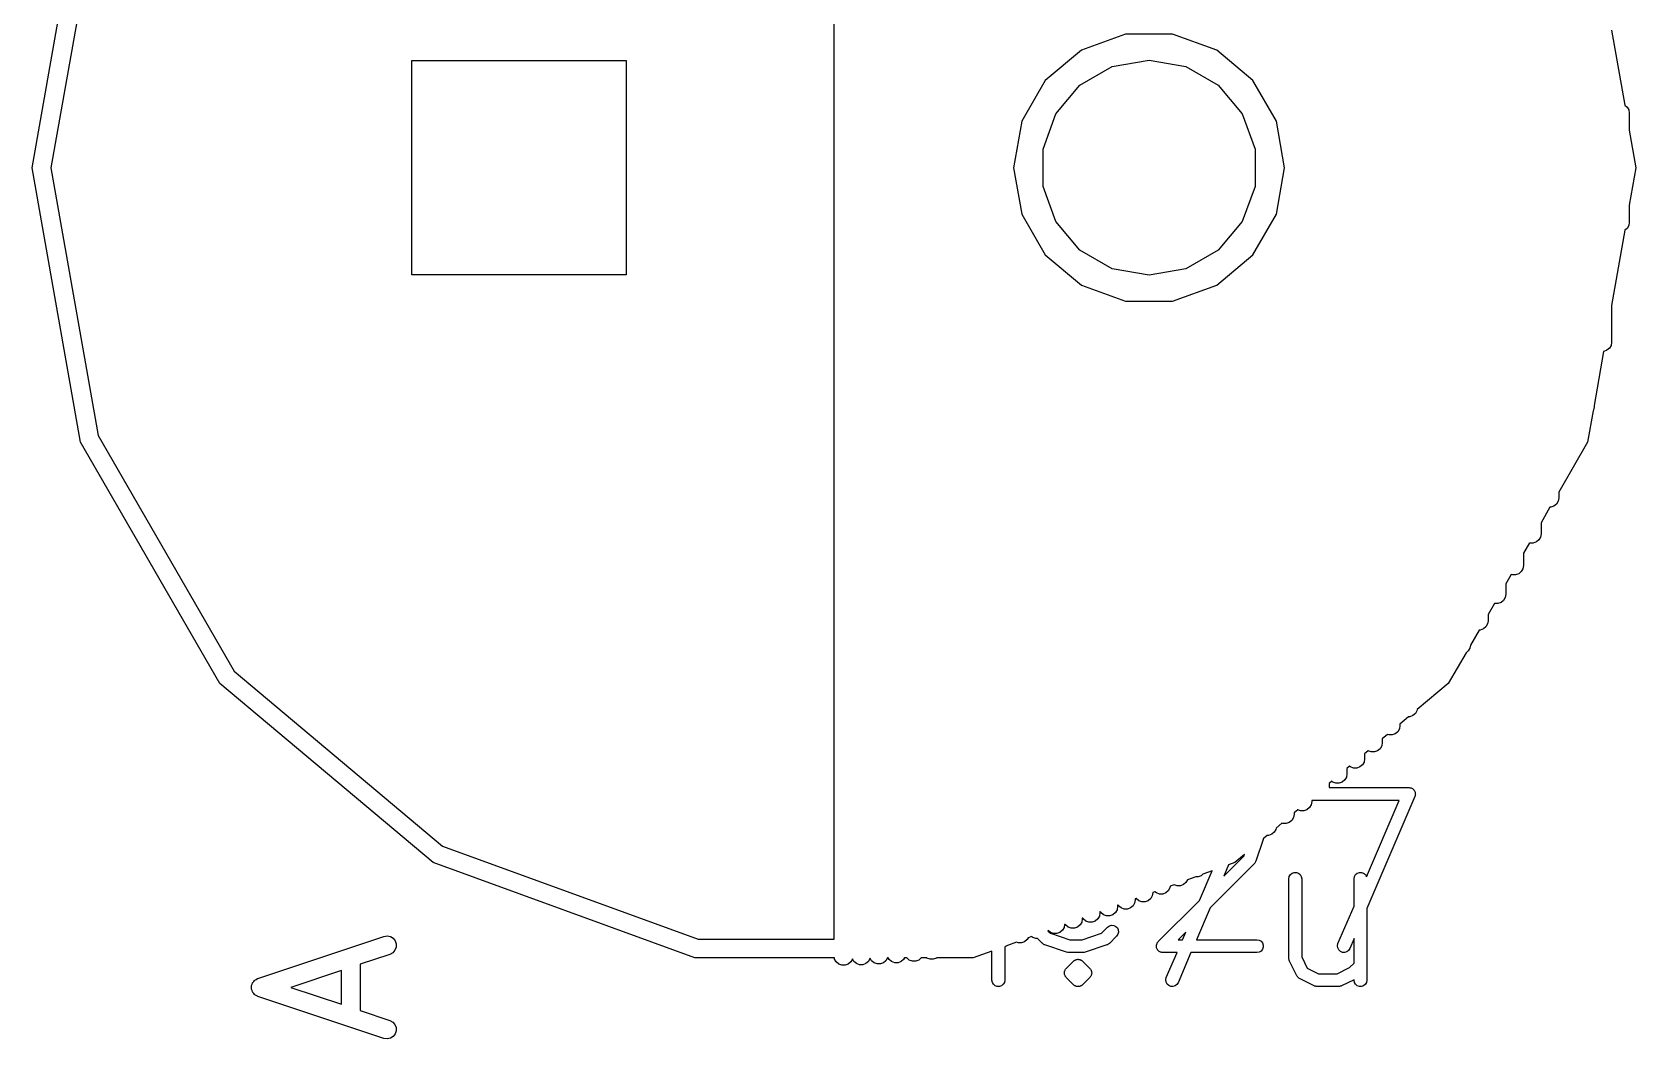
# Model space of a CAD drawing. Extents: x 0 to 76, y -93 to 16.
# Drawn here: x 5.64 to 18.36, y -44.91 to -36.92 of the extents above; entities that cross this region are included whole.
import ezdxf

# ---------------------------------------------------------------- set-up
doc = ezdxf.new("R2010")
doc.units = 0
doc.header["$MEASUREMENT"] = 0
doc.layers.add('BLACK', color=7, linetype='CONTINUOUS')

msp = doc.modelspace()

# ---------------------------------------------------------------- linework, layer by layer
at = {"layer": 'Black'}
for p, q in [((12, -44.1181), (12, -31.8819)), ((5.6375, -38), (6.02121, -35.8239)), ((6.16216, -35.8752), (5.7875, -38)), ((14.3133, -36.9413), (13.9625, -37.069)), ((14.6867, -36.9413), (14.3133, -36.9413)), ((15.0375, -37.069), (14.6867, -36.9413)), ((18.17, -36.9083), (18.2751, -37.5042)), ((8.65, -38.85), (8.65, -37.15)), ((8.65, -37.15), (10.35, -37.15)), ((10.35, -37.15), (10.35, -38.85)), ((13.9625, -37.069), (13.6765, -37.309)), ((14.2082, -37.1982), (14.5, -37.1468)), ((14.5, -37.1468), (14.7918, -37.1982)), ((15.3235, -37.309), (15.0375, -37.069)), ((13.9515, -37.3464), (14.2082, -37.1982)), ((14.7918, -37.1982), (15.0485, -37.3464)), ((13.6765, -37.309), (13.4898, -37.6323)), ((13.7611, -37.5734), (13.9515, -37.3464)), ((15.0485, -37.3464), (15.2389, -37.5734)), ((15.5102, -37.6323), (15.3235, -37.309)), ((18.2751, -37.5042), (18.2925, -37.5188)), ((18.2925, -37.5188), (18.3055, -37.5413)), ((13.4898, -37.6323), (13.425, -38)), ((13.6597, -37.8518), (13.7611, -37.5734)), ((15.2389, -37.5734), (15.3403, -37.8518)), ((15.575, -38), (15.5102, -37.6323)), ((18.3055, -37.5413), (18.31, -37.567)), ((18.31, -37.567), (18.31, -37.7023)), ((18.31, -37.7023), (18.3625, -38)), ((13.6597, -38.1482), (13.6597, -37.8518)), ((15.3403, -37.8518), (15.3403, -38.1482)), ((6.02121, -40.1761), (5.6375, -38)), ((5.7875, -38), (6.16216, -40.1248)), ((13.425, -38), (13.4898, -38.3677)), ((15.5102, -38.3677), (15.575, -38)), ((18.3625, -38), (18.31, -38.2977)), ((13.7611, -38.4266), (13.6597, -38.1482)), ((15.3403, -38.1482), (15.2389, -38.4266)), ((18.31, -38.2977), (18.31, -38.433)), ((13.4898, -38.3677), (13.6765, -38.691)), ((13.9515, -38.6536), (13.7611, -38.4266)), ((15.2389, -38.4266), (15.0485, -38.6536)), ((15.3235, -38.691), (15.5102, -38.3677)), ((18.2751, -38.4958), (18.17, -39.0917)), ((18.2925, -38.4812), (18.2751, -38.4958)), ((18.3055, -38.4587), (18.2925, -38.4812)), ((18.31, -38.433), (18.3055, -38.4587)), ((14.2082, -38.8018), (13.9515, -38.6536)), ((15.0485, -38.6536), (14.7918, -38.8018)), ((13.6765, -38.691), (13.9625, -38.931)), ((14.5, -38.8532), (14.2082, -38.8018)), ((14.7918, -38.8018), (14.5, -38.8532)), ((15.0375, -38.931), (15.3235, -38.691)), ((10.35, -38.85), (8.65, -38.85)), ((13.9625, -38.931), (14.3133, -39.0587)), ((14.6867, -39.0587), (15.0375, -38.931)), ((14.3133, -39.0587), (14.6867, -39.0587)), ((18.17, -39.0917), (18.17, -39.383)), ((18.1525, -39.4312), (18.1325, -39.448)), ((18.1655, -39.4087), (18.1525, -39.4312)), ((18.17, -39.383), (18.1655, -39.4087)), ((18.1056, -39.4569), (18.03, -39.8857)), ((18.108, -39.4569), (18.1056, -39.4569)), ((18.1325, -39.448), (18.108, -39.4569)), ((18.0226, -39.9276), (17.9788, -40.1761)), ((18.0255, -39.9227), (18.0226, -39.9276)), ((18.03, -39.897), (18.0255, -39.9227)), ((18.03, -39.8857), (18.03, -39.897)), ((7.12604, -42.0897), (6.02121, -40.1761)), ((6.16216, -40.1248), (7.24095, -41.9933)), ((17.9788, -40.1761), (17.75, -40.5724)), ((17.75, -40.5724), (17.75, -40.619)), ((17.6804, -40.6929), (17.61, -40.8149)), ((17.688, -40.6929), (17.6804, -40.6929)), ((17.7125, -40.684), (17.688, -40.6929)), ((17.7325, -40.6672), (17.7125, -40.684)), ((17.7455, -40.6447), (17.7325, -40.6672)), ((17.75, -40.619), (17.7455, -40.6447)), ((17.61, -40.8149), (17.61, -40.903)), ((17.5725, -40.968), (17.548, -40.9769)), ((17.5925, -40.9512), (17.5725, -40.968)), ((17.6055, -40.9287), (17.5925, -40.9512)), ((17.61, -40.903), (17.6055, -40.9287)), ((17.5174, -40.9752), (17.47, -41.0574)), ((17.47, -41.0574), (17.47, -41.155)), ((17.522, -40.9769), (17.5174, -40.9752)), ((17.548, -40.9769), (17.522, -40.9769)), ((17.3729, -41.2256), (17.33, -41.2998)), ((17.382, -41.2289), (17.3729, -41.2256)), ((17.408, -41.2289), (17.382, -41.2289)), ((17.4325, -41.22), (17.408, -41.2289)), ((17.4525, -41.2032), (17.4325, -41.22)), ((17.4655, -41.1807), (17.4525, -41.2032)), ((17.47, -41.155), (17.4655, -41.1807)), ((17.33, -41.2998), (17.33, -41.383)), ((17.2398, -41.4561), (17.19, -41.5423)), ((17.242, -41.4569), (17.2398, -41.4561)), ((17.268, -41.4569), (17.242, -41.4569)), ((17.2925, -41.448), (17.268, -41.4569)), ((17.3125, -41.4312), (17.2925, -41.448)), ((17.3255, -41.4087), (17.3125, -41.4312)), ((17.33, -41.383), (17.3255, -41.4087)), ((17.19, -41.592), (17.1855, -41.6177)), ((17.19, -41.5423), (17.19, -41.592)), ((17.1187, -41.6659), (17.0495, -41.7856)), ((17.128, -41.6659), (17.1187, -41.6659)), ((17.1525, -41.657), (17.128, -41.6659)), ((17.1725, -41.6402), (17.1525, -41.657)), ((17.1855, -41.6177), (17.1725, -41.6402)), ((17.0145, -41.8462), (16.874, -42.0897)), ((17.0325, -41.8312), (17.0145, -41.8462)), ((17.0455, -41.8087), (17.0325, -41.8312)), ((17.0495, -41.7856), (17.0455, -41.8087)), ((8.81875, -43.5101), (7.12604, -42.0897)), ((7.24095, -41.9933), (8.89375, -43.3802)), ((16.874, -42.0897), (16.627, -42.2969)), ((16.5592, -42.3539), (16.49, -42.4119)), ((16.568, -42.3539), (16.5592, -42.3539)), ((16.5925, -42.345), (16.568, -42.3539)), ((16.6125, -42.3282), (16.5925, -42.345)), ((16.6255, -42.3057), (16.6125, -42.3282)), ((16.627, -42.2969), (16.6255, -42.3057)), ((16.3919, -42.4942), (16.35, -42.5294)), ((16.402, -42.4979), (16.3919, -42.4942)), ((16.428, -42.4979), (16.402, -42.4979)), ((16.4525, -42.489), (16.428, -42.4979)), ((16.4725, -42.4722), (16.4525, -42.489)), ((16.4855, -42.4497), (16.4725, -42.4722)), ((16.49, -42.424), (16.4855, -42.4497)), ((16.49, -42.4119), (16.49, -42.424)), ((16.2374, -42.6239), (16.21, -42.6469)), ((16.2375, -42.624), (16.2374, -42.6239)), ((16.262, -42.6329), (16.2375, -42.624)), ((16.3125, -42.624), (16.288, -42.6329)), ((16.3325, -42.6072), (16.3125, -42.624)), ((16.3455, -42.5847), (16.3325, -42.6072)), ((16.35, -42.559), (16.3455, -42.5847)), ((16.35, -42.5294), (16.35, -42.559)), ((16.0911, -42.7466), (16.07, -42.7643)), ((16.0975, -42.752), (16.0911, -42.7466)), ((16.122, -42.7609), (16.0975, -42.752)), ((16.1725, -42.752), (16.148, -42.7609)), ((16.1925, -42.7352), (16.1725, -42.752)), ((16.2055, -42.7127), (16.1925, -42.7352)), ((16.21, -42.687), (16.2055, -42.7127)), ((16.21, -42.6469), (16.21, -42.687)), ((16.288, -42.6329), (16.262, -42.6329)), ((15.9496, -42.8653), (15.93, -42.8818)), ((15.93, -42.8818), (15.93, -42.9152)), ((15.9575, -42.872), (15.9496, -42.8653)), ((15.982, -42.8809), (15.9575, -42.872)), ((16.008, -42.8809), (15.982, -42.8809)), ((16.0325, -42.872), (16.008, -42.8809)), ((16.0525, -42.8552), (16.0325, -42.872)), ((16.0655, -42.8327), (16.0525, -42.8552)), ((16.07, -42.807), (16.0655, -42.8327)), ((16.07, -42.7643), (16.07, -42.807)), ((16.148, -42.7609), (16.122, -42.7609)), ((15.93, -42.9152), (16.5622, -42.9152)), ((16.6089, -42.9861), (16.2278, -43.8755)), ((16.5622, -42.9152), (16.568, -42.9163)), ((16.568, -42.9163), (16.5738, -42.9166)), ((16.5738, -42.9166), (16.5766, -42.9178)), ((16.5766, -42.9178), (16.5796, -42.9183)), ((16.5796, -42.9183), (16.5847, -42.9212)), ((16.5847, -42.9212), (16.5901, -42.9235)), ((16.5901, -42.9235), (16.5923, -42.9256)), ((16.5923, -42.9256), (16.5949, -42.9271)), ((16.5949, -42.9271), (16.5987, -42.9316)), ((16.5987, -42.9316), (16.6029, -42.9356)), ((16.6029, -42.9356), (16.6043, -42.9383)), ((16.6043, -42.9383), (16.6062, -42.9406)), ((16.6062, -42.9406), (16.6082, -42.9461)), ((16.6082, -42.9461), (16.6109, -42.9514)), ((16.6103, -42.9804), (16.6089, -42.9861)), ((16.6123, -42.9749), (16.6103, -42.9804)), ((16.6109, -42.9514), (16.6112, -42.9544)), ((16.6112, -42.9544), (16.6123, -42.9572)), ((16.6123, -42.9572), (16.6123, -42.9631)), ((16.6123, -42.9631), (16.613, -42.9689)), ((16.613, -42.9689), (16.6123, -42.9718)), ((16.6123, -42.9718), (16.6123, -42.9749)), ((15.65, -43.127), (15.6455, -43.1527)), ((15.6798, -43.0918), (15.65, -43.1168)), ((15.65, -43.1168), (15.65, -43.127)), ((15.702, -43.0999), (15.6798, -43.0918)), ((15.728, -43.0999), (15.702, -43.0999)), ((15.7525, -43.091), (15.728, -43.0999)), ((15.7725, -43.0742), (15.7525, -43.091)), ((15.7855, -43.0517), (15.7725, -43.0742)), ((15.79, -43.026), (15.7855, -43.0517)), ((16.4852, -43.0168), (15.79, -43.0168)), ((15.79, -43.0168), (15.79, -43.026)), ((16.2252, -43.6236), (16.4852, -43.0168)), ((15.5055, -43.2467), (15.4925, -43.2692)), ((15.5073, -43.2365), (15.5055, -43.2467)), ((15.5535, -43.1978), (15.5073, -43.2365)), ((15.562, -43.2009), (15.5535, -43.1978)), ((15.588, -43.2009), (15.562, -43.2009)), ((15.6125, -43.192), (15.588, -43.2009)), ((15.6325, -43.1752), (15.6125, -43.192)), ((15.6455, -43.1527), (15.6325, -43.1752)), ((8.89375, -43.3802), (10.9212, -44.1181)), ((15.4039, -43.3268), (15.3465, -43.4992)), ((15.4045, -43.3227), (15.4039, -43.3268)), ((15.4377, -43.2949), (15.4045, -43.3227)), ((15.448, -43.2949), (15.4377, -43.2949)), ((15.4725, -43.286), (15.448, -43.2949)), ((15.4925, -43.2692), (15.4725, -43.286)), ((10.8952, -44.2658), (8.81875, -43.5101)), ((15.3342, -43.519), (14.9843, -43.869)), ((15.092, -43.6175), (15.2539, -43.4557)), ((15.1812, -43.5101), (15.1301, -43.5287)), ((15.2569, -43.4466), (15.1812, -43.5101)), ((15.2539, -43.4557), (15.2569, -43.4466)), ((15.3359, -43.5166), (15.3342, -43.519)), ((15.3381, -43.5147), (15.3359, -43.5166)), ((15.3409, -43.5095), (15.3381, -43.5147)), ((15.3443, -43.5046), (15.3409, -43.5095)), ((15.3451, -43.5018), (15.3443, -43.5046)), ((15.3465, -43.4992), (15.3451, -43.5018)), ((14.8714, -43.6229), (14.8046, -43.6472)), ((14.888, -43.6229), (14.8714, -43.6229)), ((14.9125, -43.614), (14.888, -43.6229)), ((14.8986, -43.811), (14.9991, -43.5764)), ((14.9252, -43.6033), (14.9125, -43.614)), ((14.9991, -43.5764), (14.9252, -43.6033)), ((15.1301, -43.5287), (15.092, -43.6175)), ((15.6091, -43.6382), (15.6121, -43.6208)), ((15.6091, -44.2702), (15.6091, -43.6382)), ((15.6121, -43.6208), (15.621, -43.6056)), ((15.621, -43.6056), (15.6345, -43.5942)), ((15.6345, -43.5942), (15.6511, -43.5882)), ((15.6511, -43.5882), (15.6687, -43.5882)), ((15.6687, -43.5882), (15.6853, -43.5942)), ((15.6853, -43.5942), (15.6988, -43.6056)), ((15.6988, -43.6056), (15.7076, -43.6208)), ((15.7076, -43.6208), (15.7107, -43.6382)), ((15.7107, -43.6382), (15.7107, -44.2582)), ((16.1262, -43.6382), (16.1292, -43.6208)), ((16.1262, -43.8546), (16.1262, -43.6382)), ((16.1292, -43.6208), (16.138, -43.6056)), ((16.138, -43.6056), (16.1516, -43.5942)), ((16.1516, -43.5942), (16.1681, -43.5882)), ((16.1681, -43.5882), (16.1858, -43.5882)), ((16.1858, -43.5882), (16.2024, -43.5942)), ((16.2024, -43.5942), (16.2159, -43.6056)), ((16.2159, -43.6056), (16.2247, -43.6208)), ((16.2247, -43.6208), (16.2252, -43.6236)), ((14.5255, -43.7737), (14.5125, -43.7962)), ((14.53, -43.748), (14.5255, -43.7737)), ((14.546, -43.7413), (14.53, -43.7471)), ((14.53, -43.7471), (14.53, -43.748)), ((14.5575, -43.751), (14.546, -43.7413)), ((14.582, -43.7599), (14.5575, -43.751)), ((14.608, -43.7599), (14.582, -43.7599)), ((14.6325, -43.751), (14.608, -43.7599)), ((14.6525, -43.7342), (14.6325, -43.751)), ((14.6655, -43.7117), (14.6525, -43.7342)), ((14.6681, -43.6969), (14.6655, -43.7117)), ((14.6992, -43.6856), (14.6681, -43.6969)), ((14.722, -43.6939), (14.6992, -43.6856)), ((14.748, -43.6939), (14.722, -43.6939)), ((14.7725, -43.685), (14.748, -43.6939)), ((14.7925, -43.6682), (14.7725, -43.685)), ((14.8046, -43.6472), (14.7925, -43.6682)), ((14.1128, -43.899), (14.11, -43.9)), ((14.11, -43.9), (14.11, -43.909)), ((14.1175, -43.9072), (14.1128, -43.899)), ((14.2455, -43.8847), (14.2325, -43.9072)), ((14.25, -43.859), (14.2455, -43.8847)), ((14.2542, -43.8475), (14.25, -43.849)), ((14.25, -43.849), (14.25, -43.859)), ((14.2575, -43.8532), (14.2542, -43.8475)), ((14.2775, -43.87), (14.2575, -43.8532)), ((14.302, -43.8789), (14.2775, -43.87)), ((14.328, -43.8789), (14.302, -43.8789)), ((14.3525, -43.87), (14.328, -43.8789)), ((14.3725, -43.8532), (14.3525, -43.87)), ((14.3855, -43.8307), (14.3725, -43.8532)), ((14.39, -43.805), (14.3855, -43.8307)), ((14.3971, -43.7955), (14.39, -43.7981)), ((14.39, -43.7981), (14.39, -43.805)), ((14.3975, -43.7962), (14.3971, -43.7955)), ((14.4175, -43.813), (14.3975, -43.7962)), ((14.442, -43.8219), (14.4175, -43.813)), ((14.468, -43.8219), (14.442, -43.8219)), ((14.4925, -43.813), (14.468, -43.8219)), ((14.5125, -43.7962), (14.4925, -43.813)), ((14.5729, -44.1366), (14.8986, -43.811)), ((14.9843, -43.869), (14.8759, -44.1217)), ((15.9985, -44.1525), (16.1262, -43.8546)), ((16.2278, -43.8755), (16.2278, -44.4425)), ((13.8255, -44.0247), (13.8125, -44.0472)), ((13.8295, -44.0021), (13.8255, -44.0247)), ((13.8351, -44), (13.8295, -44.0021)), ((13.8375, -44.0042), (13.8351, -44)), ((13.8575, -44.021), (13.8375, -44.0042)), ((13.882, -44.0299), (13.8575, -44.021)), ((13.9325, -44.021), (13.908, -44.0299)), ((13.9525, -44.0042), (13.9325, -44.021)), ((13.9655, -43.9817), (13.9525, -44.0042)), ((13.97, -43.956), (13.9655, -43.9817)), ((13.9732, -43.9498), (13.97, -43.9509)), ((13.97, -43.9509), (13.97, -43.956)), ((13.9775, -43.9572), (13.9732, -43.9498)), ((13.9975, -43.974), (13.9775, -43.9572)), ((14.022, -43.9829), (13.9975, -43.974)), ((14.048, -43.9829), (14.022, -43.9829)), ((14.0725, -43.974), (14.048, -43.9829)), ((14.0925, -43.9572), (14.0725, -43.974)), ((14.1055, -43.9347), (14.0925, -43.9572)), ((14.11, -43.909), (14.1055, -43.9347)), ((14.1375, -43.924), (14.1175, -43.9072)), ((14.1218, -44.0707), (14.1708, -44.0217)), ((14.162, -43.9329), (14.1375, -43.924)), ((14.188, -43.9329), (14.162, -43.9329)), ((14.1708, -44.0217), (14.1852, -44.0116)), ((14.1852, -44.0116), (14.2023, -44.007)), ((14.2125, -43.924), (14.188, -43.9329)), ((14.2023, -44.007), (14.2198, -44.0086)), ((14.2325, -43.9072), (14.2125, -43.924)), ((14.2198, -44.0086), (14.2358, -44.016)), ((14.2358, -44.016), (14.2483, -44.0285)), ((14.2483, -44.0285), (14.2558, -44.0445)), ((7.42866, -44.4288), (8.42866, -44.0955)), ((8.42866, -44.0955), (8.45443, -44.0917)), ((8.45443, -44.0917), (8.47995, -44.0969)), ((8.47995, -44.0969), (8.50214, -44.1106)), ((8.50214, -44.1106), (8.51833, -44.131)), ((8.51833, -44.131), (8.52657, -44.1557)), ((8.52657, -44.1557), (8.52586, -44.1817)), ((10.9212, -44.1181), (12, -44.1181)), ((13.4469, -44.1414), (13.3778, -44.1665)), ((13.462, -44.1469), (13.4469, -44.1414)), ((13.488, -44.1469), (13.462, -44.1469)), ((13.5125, -44.138), (13.488, -44.1469)), ((13.5325, -44.1212), (13.5125, -44.138)), ((13.5405, -44.1073), (13.5325, -44.1212)), ((13.5699, -44.0966), (13.5405, -44.1073)), ((13.5775, -44.103), (13.5699, -44.0966)), ((13.602, -44.1119), (13.5775, -44.103)), ((13.6145, -44.1119), (13.602, -44.1119)), ((13.6537, -44.151), (13.6145, -44.1119)), ((13.6561, -44.1527), (13.6537, -44.151)), ((13.658, -44.1549), (13.6561, -44.1527)), ((13.6633, -44.1577), (13.658, -44.1549)), ((13.7, -44.0492), (13.6968, -44.0504)), ((13.6968, -44.0504), (13.7171, -44.0707)), ((13.7175, -44.064), (13.7, -44.0492)), ((13.7171, -44.0707), (13.8702, -44.1217)), ((13.742, -44.0729), (13.7175, -44.064)), ((13.768, -44.0729), (13.742, -44.0729)), ((13.7925, -44.064), (13.768, -44.0729)), ((13.8125, -44.0472), (13.7925, -44.064)), ((13.8702, -44.1217), (13.9686, -44.1217)), ((13.908, -44.0299), (13.882, -44.0299)), ((13.9686, -44.1217), (14.1218, -44.0707)), ((14.1808, -44.1549), (14.1756, -44.1577)), ((14.1828, -44.1527), (14.1808, -44.1549)), ((14.1852, -44.151), (14.1828, -44.1527)), ((14.2426, -44.0936), (14.1852, -44.151)), ((14.2527, -44.0791), (14.2426, -44.0936)), ((14.2573, -44.0621), (14.2527, -44.0791)), ((14.2558, -44.0445), (14.2573, -44.0621)), ((14.5611, -44.1575), (14.5628, -44.1511)), ((14.5628, -44.1511), (14.5641, -44.1493)), ((14.5641, -44.1493), (14.5649, -44.1471)), ((14.5649, -44.1471), (14.5691, -44.1421)), ((14.5691, -44.1421), (14.5729, -44.1366)), ((14.7908, -44.0624), (14.7315, -44.1217)), ((14.7315, -44.1217), (14.7654, -44.1217)), ((14.7654, -44.1217), (14.7908, -44.0624)), ((14.8759, -44.1217), (15.3557, -44.1217)), ((15.3557, -44.1217), (15.3731, -44.1248)), ((15.3731, -44.1248), (15.3884, -44.1336)), ((15.3884, -44.1336), (15.3997, -44.1471)), ((15.3997, -44.1471), (15.4058, -44.1637)), ((15.9944, -44.1697), (15.9985, -44.1525)), ((16.1262, -44.1125), (16.0919, -44.1926)), ((16.1262, -44.3066), (16.1262, -44.1125)), ((8.4761, -44.2378), (8.24167, -44.316)), ((8.499, -44.2254), (8.4761, -44.2378)), ((8.51628, -44.2059), (8.499, -44.2254)), ((8.52586, -44.1817), (8.51628, -44.2059)), ((12.0028, -44.2658), (10.8952, -44.2658)), ((12.0045, -44.2757), (12.0028, -44.2658)), ((12.0175, -44.2982), (12.0045, -44.2757)), ((12.1455, -44.2757), (12.1325, -44.2982)), ((12.1458, -44.2739), (12.1455, -44.2757)), ((12.1575, -44.2942), (12.1458, -44.2739)), ((12.2855, -44.2717), (12.2725, -44.2942)), ((12.2861, -44.2683), (12.2855, -44.2717)), ((12.2975, -44.2882), (12.2861, -44.2683)), ((12.4254, -44.2658), (12.4125, -44.2882)), ((12.4304, -44.2658), (12.4254, -44.2658)), ((12.4375, -44.2782), (12.4304, -44.2658)), ((12.4575, -44.295), (12.4375, -44.2782)), ((12.5525, -44.2782), (12.5325, -44.295)), ((12.5596, -44.2658), (12.5525, -44.2782)), ((12.5773, -44.2658), (12.5596, -44.2658)), ((12.5775, -44.2662), (12.5773, -44.2658)), ((12.5975, -44.283), (12.5775, -44.2662)), ((12.622, -44.2919), (12.5975, -44.283)), ((12.6725, -44.283), (12.648, -44.2919)), ((12.6925, -44.2662), (12.6725, -44.283)), ((12.6927, -44.2658), (12.6925, -44.2662)), ((12.7362, -44.2658), (12.6927, -44.2658)), ((12.7375, -44.267), (12.7362, -44.2658)), ((12.762, -44.2759), (12.7375, -44.267)), ((12.788, -44.2759), (12.762, -44.2759)), ((12.8125, -44.267), (12.788, -44.2759)), ((12.8138, -44.2658), (12.8125, -44.267)), ((13.1048, -44.2658), (12.8138, -44.2658)), ((13.2535, -44.2117), (13.1048, -44.2658)), ((13.2535, -44.4425), (13.2535, -44.2117)), ((13.3725, -44.171), (13.3551, -44.1773)), ((13.3551, -44.1773), (13.3551, -44.4425)), ((13.3778, -44.1665), (13.3725, -44.171)), ((13.6681, -44.1611), (13.6633, -44.1577)), ((13.671, -44.1619), (13.6681, -44.1611)), ((13.6736, -44.1633), (13.671, -44.1619)), ((13.8459, -44.2207), (13.6736, -44.1633)), ((13.854, -44.2219), (13.8459, -44.2207)), ((13.862, -44.2233), (13.854, -44.2219)), ((13.9769, -44.2233), (13.862, -44.2233)), ((13.9109, -44.2836), (13.913, -44.2829)), ((13.913, -44.2829), (13.9148, -44.2816)), ((13.9148, -44.2816), (13.9191, -44.2805)), ((13.9191, -44.2805), (13.9232, -44.2786)), ((13.9232, -44.2786), (13.9254, -44.2784)), ((13.9254, -44.2784), (13.9275, -44.2776)), ((13.9275, -44.2776), (13.9297, -44.2776)), ((13.9297, -44.2776), (13.9319, -44.277)), ((13.9319, -44.277), (13.9363, -44.2774)), ((13.9363, -44.2774), (13.9407, -44.277)), ((13.9407, -44.277), (13.9429, -44.2776)), ((13.9429, -44.2776), (13.9451, -44.2776)), ((13.9451, -44.2776), (13.9472, -44.2784)), ((13.9472, -44.2784), (13.9495, -44.2786)), ((13.9495, -44.2786), (13.9535, -44.2805)), ((13.9535, -44.2805), (13.9578, -44.2816)), ((13.9578, -44.2816), (13.9596, -44.2829)), ((13.9596, -44.2829), (13.9617, -44.2836)), ((13.9849, -44.2219), (13.9769, -44.2233)), ((13.9929, -44.2207), (13.9849, -44.2219)), ((14.1653, -44.1633), (13.9929, -44.2207)), ((14.1679, -44.1619), (14.1653, -44.1633)), ((14.1707, -44.1611), (14.1679, -44.1619)), ((14.1756, -44.1577), (14.1707, -44.1611)), ((14.5582, -44.1681), (14.5588, -44.166)), ((14.5588, -44.1747), (14.5582, -44.1681)), ((14.5588, -44.1637), (14.5611, -44.1575)), ((14.5588, -44.166), (14.5588, -44.1637)), ((14.5588, -44.1814), (14.5588, -44.1747)), ((14.5596, -44.1835), (14.5588, -44.1814)), ((14.5598, -44.1857), (14.5596, -44.1835)), ((14.5626, -44.1917), (14.5598, -44.1857)), ((14.5649, -44.1979), (14.5626, -44.1917)), ((14.5663, -44.1997), (14.5649, -44.1979)), ((14.5672, -44.2017), (14.5663, -44.1997)), ((14.5719, -44.2064), (14.5672, -44.2017)), ((14.5762, -44.2115), (14.5719, -44.2064)), ((14.5781, -44.2126), (14.5762, -44.2115)), ((14.5797, -44.2142), (14.5781, -44.2126)), ((14.5857, -44.217), (14.5797, -44.2142)), ((14.5915, -44.2203), (14.5857, -44.217)), ((14.5937, -44.2207), (14.5915, -44.2203)), ((14.5957, -44.2216), (14.5937, -44.2207)), ((14.6023, -44.2222), (14.5957, -44.2216)), ((14.6089, -44.2233), (14.6023, -44.2222)), ((14.7219, -44.2233), (14.6089, -44.2233)), ((14.6365, -44.4225), (14.7219, -44.2233)), ((14.8324, -44.2233), (14.7299, -44.4626)), ((15.3557, -44.2233), (14.8324, -44.2233)), ((15.3731, -44.2203), (15.3557, -44.2233)), ((15.3884, -44.2115), (15.3731, -44.2203)), ((15.3997, -44.1979), (15.3884, -44.2115)), ((15.4058, -44.1814), (15.3997, -44.1979)), ((15.4058, -44.1637), (15.4058, -44.1814)), ((15.6096, -44.2731), (15.6091, -44.2702)), ((15.6094, -44.276), (15.6096, -44.2731)), ((15.6111, -44.2817), (15.6094, -44.276)), ((15.6121, -44.2876), (15.6111, -44.2817)), ((15.7107, -44.2582), (15.7552, -44.3472)), ((15.9965, -44.1872), (15.9944, -44.1697)), ((16.0045, -44.203), (15.9965, -44.1872)), ((16.0174, -44.2151), (16.0045, -44.203)), ((16.0336, -44.222), (16.0174, -44.2151)), ((16.0512, -44.223), (16.0336, -44.222)), ((16.0681, -44.2179), (16.0512, -44.223)), ((16.0822, -44.2073), (16.0681, -44.2179)), ((16.0919, -44.1926), (16.0822, -44.2073)), ((8.09167, -44.366), (7.68955, -44.5)), ((8.09167, -44.634), (8.09167, -44.366)), ((8.24167, -44.316), (8.24167, -44.684)), ((12.0375, -44.315), (12.0175, -44.2982)), ((12.062, -44.3239), (12.0375, -44.315)), ((12.088, -44.3239), (12.062, -44.3239)), ((12.1125, -44.315), (12.088, -44.3239)), ((12.1325, -44.2982), (12.1125, -44.315)), ((12.1775, -44.311), (12.1575, -44.2942)), ((12.202, -44.3199), (12.1775, -44.311)), ((12.228, -44.3199), (12.202, -44.3199)), ((12.2525, -44.311), (12.228, -44.3199)), ((12.2725, -44.2942), (12.2525, -44.311)), ((12.3175, -44.305), (12.2975, -44.2882)), ((12.342, -44.3139), (12.3175, -44.305)), ((12.368, -44.3139), (12.342, -44.3139)), ((12.3925, -44.305), (12.368, -44.3139)), ((12.4125, -44.2882), (12.3925, -44.305)), ((12.482, -44.3039), (12.4575, -44.295)), ((12.508, -44.3039), (12.482, -44.3039)), ((12.5325, -44.295), (12.508, -44.3039)), ((12.648, -44.2919), (12.622, -44.2919)), ((13.8283, -44.3807), (13.8294, -44.3764)), ((13.8286, -44.3851), (13.8283, -44.3807)), ((13.8283, -44.3895), (13.8286, -44.3851)), ((13.8294, -44.3938), (13.8283, -44.3895)), ((13.8294, -44.3764), (13.8298, -44.3719)), ((13.8298, -44.3982), (13.8294, -44.3938)), ((13.8298, -44.3719), (13.8317, -44.3679)), ((13.8317, -44.4023), (13.8298, -44.3982)), ((13.8317, -44.3679), (13.8328, -44.3636)), ((13.8328, -44.4066), (13.8317, -44.4023)), ((13.8328, -44.3636), (13.8354, -44.36)), ((13.8354, -44.4102), (13.8328, -44.4066)), ((13.8354, -44.36), (13.8372, -44.356)), ((13.8372, -44.4142), (13.8354, -44.4102)), ((13.8372, -44.356), (13.8404, -44.3528)), ((13.8404, -44.3528), (13.8429, -44.3492)), ((13.8429, -44.3492), (13.9004, -44.2917)), ((13.9004, -44.2917), (13.904, -44.2892)), ((13.904, -44.2892), (13.9072, -44.286)), ((13.9072, -44.286), (13.9092, -44.2851)), ((13.9092, -44.2851), (13.9109, -44.2836)), ((13.9617, -44.2836), (13.9634, -44.2851)), ((13.9634, -44.2851), (13.9654, -44.286)), ((13.9654, -44.286), (13.9686, -44.2892)), ((13.9686, -44.2892), (13.9722, -44.2917)), ((13.9722, -44.2917), (14.0297, -44.3492)), ((14.0297, -44.3492), (14.0322, -44.3528)), ((14.0322, -44.3528), (14.0354, -44.356)), ((14.0354, -44.356), (14.0373, -44.36)), ((14.0373, -44.4102), (14.0354, -44.4142)), ((14.0373, -44.36), (14.0398, -44.3636)), ((14.0398, -44.4066), (14.0373, -44.4102)), ((14.0398, -44.3636), (14.041, -44.3679)), ((14.041, -44.4023), (14.0398, -44.4066)), ((14.041, -44.3679), (14.0428, -44.3719)), ((14.0428, -44.3982), (14.041, -44.4023)), ((14.0428, -44.3719), (14.0432, -44.3764)), ((14.0432, -44.3938), (14.0428, -44.3982)), ((14.0432, -44.3764), (14.0444, -44.3807)), ((14.0444, -44.3895), (14.0432, -44.3938)), ((14.0444, -44.3807), (14.044, -44.3851)), ((14.044, -44.3851), (14.0444, -44.3895)), ((15.6136, -44.2901), (15.6121, -44.2876)), ((15.6144, -44.2929), (15.6136, -44.2901)), ((15.6719, -44.4078), (15.6144, -44.2929)), ((15.6763, -44.4138), (15.6719, -44.4078)), ((15.7552, -44.3472), (15.8442, -44.3917)), ((15.8442, -44.3917), (15.9926, -44.3917)), ((15.9926, -44.3917), (16.0894, -44.3433)), ((16.0894, -44.3433), (16.1262, -44.3066)), ((7.37819, -44.489), (7.37885, -44.487)), ((7.37849, -44.5), (7.37819, -44.489)), ((7.37819, -44.511), (7.37849, -44.5)), ((7.37885, -44.513), (7.37819, -44.511)), ((7.37885, -44.487), (7.3789, -44.485)), ((7.3789, -44.515), (7.37885, -44.513)), ((7.3789, -44.485), (7.38294, -44.4747)), ((7.38294, -44.5253), (7.3789, -44.515)), ((7.38294, -44.4747), (7.38643, -44.4643)), ((7.38643, -44.5357), (7.38294, -44.5253)), ((7.38643, -44.4643), (7.38772, -44.4627)), ((7.38772, -44.5373), (7.38643, -44.5357)), ((7.38772, -44.4627), (7.38848, -44.4607)), ((7.38848, -44.5393), (7.38772, -44.5373)), ((7.38848, -44.4607), (7.39577, -44.4525)), ((7.39577, -44.4525), (7.40262, -44.4439)), ((7.40262, -44.4439), (7.40438, -44.4428)), ((7.40438, -44.4428), (7.40576, -44.4413)), ((7.40576, -44.4413), (7.41543, -44.436)), ((7.41543, -44.436), (7.42481, -44.4303)), ((7.42481, -44.4303), (7.42684, -44.4298)), ((7.42684, -44.4298), (7.42866, -44.4288)), ((7.68955, -44.5), (8.09167, -44.634)), ((13.2566, -44.4599), (13.2535, -44.4425)), ((13.2654, -44.4752), (13.2566, -44.4599)), ((13.2789, -44.4865), (13.2654, -44.4752)), ((13.2955, -44.4926), (13.2789, -44.4865)), ((13.3132, -44.4926), (13.2955, -44.4926)), ((13.3297, -44.4865), (13.3132, -44.4926)), ((13.3432, -44.4752), (13.3297, -44.4865)), ((13.3521, -44.4599), (13.3432, -44.4752)), ((13.3551, -44.4425), (13.3521, -44.4599)), ((13.8404, -44.4174), (13.8372, -44.4142)), ((13.8429, -44.421), (13.8404, -44.4174)), ((13.9004, -44.4785), (13.8429, -44.421)), ((13.904, -44.481), (13.9004, -44.4785)), ((13.9072, -44.4842), (13.904, -44.481)), ((13.9092, -44.4851), (13.9072, -44.4842)), ((13.9109, -44.4865), (13.9092, -44.4851)), ((13.913, -44.4873), (13.9109, -44.4865)), ((13.9148, -44.4886), (13.913, -44.4873)), ((13.9191, -44.4897), (13.9148, -44.4886)), ((13.9232, -44.4916), (13.9191, -44.4897)), ((13.9254, -44.4918), (13.9232, -44.4916)), ((13.9275, -44.4926), (13.9254, -44.4918)), ((13.9297, -44.4926), (13.9275, -44.4926)), ((13.9319, -44.4932), (13.9297, -44.4926)), ((13.9363, -44.4928), (13.9319, -44.4932)), ((13.9407, -44.4932), (13.9363, -44.4928)), ((13.9429, -44.4926), (13.9407, -44.4932)), ((13.9451, -44.4926), (13.9429, -44.4926)), ((13.9472, -44.4918), (13.9451, -44.4926)), ((13.9495, -44.4916), (13.9472, -44.4918)), ((13.9535, -44.4897), (13.9495, -44.4916)), ((13.9578, -44.4886), (13.9535, -44.4897)), ((13.9596, -44.4873), (13.9578, -44.4886)), ((13.9617, -44.4865), (13.9596, -44.4873)), ((13.9634, -44.4851), (13.9617, -44.4865)), ((13.9654, -44.4842), (13.9634, -44.4851)), ((13.9686, -44.481), (13.9654, -44.4842)), ((13.9722, -44.4785), (13.9686, -44.481)), ((14.0297, -44.421), (13.9722, -44.4785)), ((14.0322, -44.4174), (14.0297, -44.421)), ((14.0354, -44.4142), (14.0322, -44.4174)), ((14.6325, -44.4397), (14.6365, -44.4225)), ((14.6346, -44.4572), (14.6325, -44.4397)), ((14.6425, -44.473), (14.6346, -44.4572)), ((14.6554, -44.4851), (14.6425, -44.473)), ((14.6716, -44.492), (14.6554, -44.4851)), ((14.6892, -44.493), (14.6716, -44.492)), ((14.7061, -44.4879), (14.6892, -44.493)), ((14.7202, -44.4773), (14.7061, -44.4879)), ((14.7299, -44.4626), (14.7202, -44.4773)), ((15.6804, -44.42), (15.6763, -44.4138)), ((15.6816, -44.4209), (15.6804, -44.42)), ((15.6824, -44.422), (15.6816, -44.4209)), ((15.6886, -44.4261), (15.6824, -44.422)), ((15.6946, -44.4305), (15.6886, -44.4261)), ((15.8095, -44.488), (15.6946, -44.4305)), ((15.8123, -44.4888), (15.8095, -44.488)), ((15.8149, -44.4903), (15.8123, -44.4888)), ((15.8207, -44.4913), (15.8149, -44.4903)), ((15.8264, -44.493), (15.8207, -44.4913)), ((15.8294, -44.4928), (15.8264, -44.493)), ((15.8322, -44.4933), (15.8294, -44.4928)), ((16.0046, -44.4933), (15.8322, -44.4933)), ((16.0075, -44.4928), (16.0046, -44.4933)), ((16.0104, -44.493), (16.0075, -44.4928)), ((16.0161, -44.4913), (16.0104, -44.493)), ((16.022, -44.4903), (16.0161, -44.4913)), ((16.0245, -44.4888), (16.022, -44.4903)), ((16.0273, -44.488), (16.0245, -44.4888)), ((16.1262, -44.4386), (16.0273, -44.488)), ((16.1262, -44.4425), (16.1262, -44.4386)), ((16.1292, -44.4599), (16.1262, -44.4425)), ((16.138, -44.4752), (16.1292, -44.4599)), ((16.1516, -44.4865), (16.138, -44.4752)), ((16.1681, -44.4926), (16.1516, -44.4865)), ((16.1858, -44.4926), (16.1681, -44.4926)), ((16.2024, -44.4865), (16.1858, -44.4926)), ((16.2159, -44.4752), (16.2024, -44.4865)), ((16.2247, -44.4599), (16.2159, -44.4752)), ((16.2278, -44.4425), (16.2247, -44.4599)), ((7.39577, -44.5475), (7.38848, -44.5393)), ((7.40262, -44.5561), (7.39577, -44.5475)), ((7.40438, -44.5572), (7.40262, -44.5561)), ((7.40576, -44.5587), (7.40438, -44.5572)), ((7.41543, -44.564), (7.40576, -44.5587)), ((7.42481, -44.5697), (7.41543, -44.564)), ((7.42684, -44.5702), (7.42481, -44.5697)), ((7.42866, -44.5712), (7.42684, -44.5702)), ((8.42866, -44.9045), (7.42866, -44.5712)), ((8.24167, -44.684), (8.4761, -44.7622)), ((8.4761, -44.7622), (8.499, -44.7746)), ((8.499, -44.7746), (8.51628, -44.7941)), ((8.45443, -44.9083), (8.42866, -44.9045)), ((8.47995, -44.9031), (8.45443, -44.9083)), ((8.50214, -44.8894), (8.47995, -44.9031)), ((8.51833, -44.869), (8.50214, -44.8894)), ((8.51628, -44.7941), (8.52586, -44.8183)), ((8.52657, -44.8443), (8.51833, -44.869)), ((8.52586, -44.8183), (8.52657, -44.8443))]:
    msp.add_line(p, q, dxfattribs=at)

doc.saveas('drawing.dxf')
